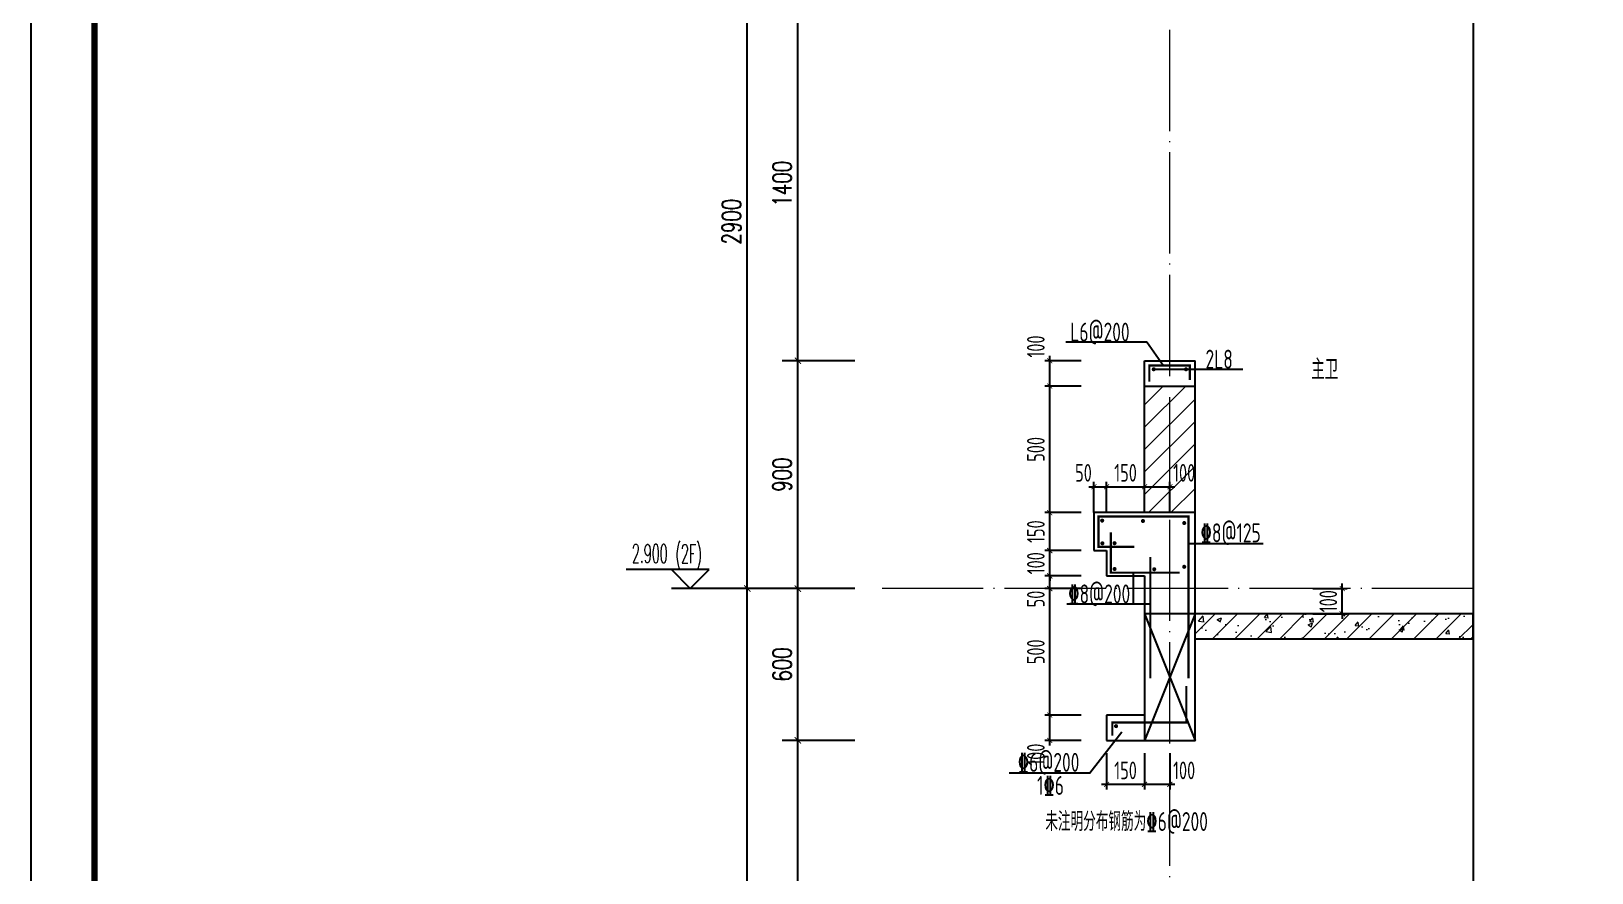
# Model space of a CAD drawing. Extents: x -461650 to 361314, y 245336 to 769729.
# Drawn here: x 277354 to 283522, y 661900 to 665226 of the extents above; entities that cross this region are included whole.
import ezdxf

# ---------------------------------------------------------------- set-up
doc = ezdxf.new("R2010")
doc.units = 0
doc.header["$LTSCALE"] = 1000
doc.linetypes.add('DOTE', pattern=[2.4200000000000004, 2, -0.2, 0.02, -0.2])
doc.layers.get('0').update_dxf_attribs({"linetype": 'CONTINUOUS'})
doc.layers.get('DEFPOINTS').update_dxf_attribs({"linetype": 'CONTINUOUS'})
for name, color, linetype in [('DIM', 2, 'CONTINUOUS'), ('DIM_ELEV', 3, 'CONTINUOUS'), ('DIM_SYMB', 3, 'CONTINUOUS'), ('PUB_DIM', 3, 'CONTINUOUS'), ('PUB_TEXT', 2, 'CONTINUOUS'), ('REIN', 6, 'CONTINUOUS'), ('S-大样-砼线', 7, 'CONTINUOUS'), ('S-引出线', 40, 'CONTINUOUS'), ('TEXT', 2, 'CONTINUOUS'), ('WALL', 5, 'CONTINUOUS'), ('yichutu', 7, 'CONTINUOUS')]:
    doc.layers.add(name, color=color, linetype=linetype)
for name, color, linetype, lineweight in [('DOTE', 19, 'DOTE', 9), ('PUB_HATCH', 8, 'CONTINUOUS', 9), ('内粉刷', 37, 'CONTINUOUS', 9), ('图框', 9, 'CONTINUOUS', 18)]:
    doc.layers.add(name, color=color, linetype=linetype, lineweight=lineweight)
doc.styles.add('_TCH_DIM', font='SIMPLEX.shx', dxfattribs={"width": 0.7, "bigfont": 'GBCBIG.shx'})
doc.styles.add('_TCH_DIM_T3', font='SIMPLEX', dxfattribs={"width": 0.7058823529411765, "bigfont": 'GBCBIG'})
doc.styles.add('TSSD_DIMENSION', font='Tssdeng.shx', dxfattribs={"width": 0.7, "bigfont": 'tssdchn.shx'})
doc.styles.add('TSSD_REIN', font='tssdeng.shx', dxfattribs={"width": 0.7, "height": 300, "bigfont": 'tssdchn.shx'})
doc.styles.add('w', font='tssdeng.shx', dxfattribs={"width": 0.8, "bigfont": 'tssdchn.shx'})
doc.dimstyles.new('_TCH_ARCH&&25', dxfattribs={"dimtxt": 74.375, "dimasz": 25, "dimexe": 62.5, "dimexo": 75, "dimgap": 25, "dimtad": 1, "dimdec": 0, "dimzin": 0, "dimdsep": 46, "dimtxsty": '_TCH_DIM_T3', "dimblk": 'ARCHTICK', "dimcen": 0.09, "dimclrt": 7, "dimazin": 0, "dimtfac": 1, "dimtdec": 0, "dimtix": 1, "dimtmove": 2, "dimatfit": 3, "dimldrblk": 'ARCHTICK', "dimfxl": 0, "dimtolj": 1, "dimtzin": 0, "dimarcsym": 0})
doc.dimstyles.new('TSSD_20_20', dxfattribs={"dimtxt": 60, "dimasz": 20, "dimexe": 20, "dimexo": 50, "dimgap": 20, "dimtad": 1, "dimdec": 0, "dimzin": 0, "dimdsep": 46, "dimtxsty": 'TSSD_DIMENSION', "dimblk": 'ARCHTICK', "dimblk1": 'ARCHTICK', "dimblk2": 'ARCHTICK', "dimcen": 0, "dimdle": 20, "dimclrt": 7, "dimadec": 0, "dimazin": 0, "dimtfac": 1, "dimtdec": 0, "dimtix": 1, "dimtmove": 2, "dimatfit": 3, "dimfxl": 0, "dimtolj": 1, "dimtzin": 0, "dimarcsym": 0})

# ---------------------------------------------------------------- blocks, each defined once
blk = doc.blocks.new('GFDDDDRG')
at = {"layer": '图框'}
blk.add_lwpolyline([(923309.7791572664, -107436.9617041193), (923309.7791572663, -159999.4617041193), (893609.7791572664, -159999.4617041193), (893609.7791572665, -107436.9617041193)], close=True, dxfattribs=at)
blk.add_lwpolyline([(923309.7791572664, -107436.9617041193), (923309.7791572663, -159999.4617041193), (893609.7791572664, -159999.4617041193), (893609.7791572665, -107436.9617041193)], close=True, dxfattribs=at)
at = {"layer": '图框', "const_width": 50}
blk.add_lwpolyline([(894109.7791572664, -159499.4617041193), (922809.7791572663, -159499.4617041193), (922809.7791572664, -108686.9617041193), (894109.7791572665, -108686.9617041193)], close=True, dxfattribs=at)
blk = doc.blocks.new('yct-1051-594-26275-14850-25-1002.0')
at = {"layer": 'yichutu', "color": 7}
blk.add_lwpolyline([(0, 0), (0, 14850), (26275, 14850), (26275, 0)], close=True, dxfattribs=at)
blk = doc.blocks.new('_ArchTick')
at = {"color": 0, "linetype": 'ByBlock', "const_width": 0.15}
blk.add_lwpolyline([(-0.5, -0.5), (0.5, 0.5)], dxfattribs=at)
blk = doc.blocks.new('*D873')
at = {"layer": 'DEFPOINTS', "color": 0}
for p in [(281603.9511169621, 663425.3316547973), (281553.9508316141, 663273.0081766899), (281603.9511169621, 663273.0081766889)]:
    blk.add_point(p, dxfattribs=at)
at = {"layer": 'DIM', "color": 0, "lineweight": -2}
for p, q in [((281533.9508316141, 663425.3316547973), (281623.9511169621, 663425.3316547973)), ((281553.9508316141, 663323.0081766899), (281553.9508316141, 663445.3316547973)), ((281603.9511169621, 663323.0081766889), (281603.9511169621, 663445.3316547973))]:
    blk.add_line(p, q, dxfattribs=at)
at = {"layer": 'DIM', "color": 0, "lineweight": -2, "xscale": 20, "yscale": 20, "zscale": 20, "rotation": 180}
blk.add_blockref('_ArchTick', (281553.9508316141, 663425.3316547973), dxfattribs=at)
at = {"layer": 'DIM', "color": 0, "lineweight": -2, "xscale": 20, "yscale": 20, "zscale": 20}
blk.add_blockref('_ArchTick', (281603.9511169621, 663425.3316547973), dxfattribs=at)
at = {"layer": 'DIM', "color": 7, "insert": (281512.5790367423, 663480.3316547973), "char_height": 70, "attachment_point": 5, "style": 'TSSD_DIMENSION'}
blk.add_mtext('\\A1;50', dxfattribs=at)
blk = doc.blocks.new('*D874')
at = {"layer": 'DEFPOINTS', "color": 0}
for p in [(281753.9511169917, 663425.3316547954), (281603.9511169621, 663273.0081766889), (281753.9511169917, 663273.008176686)]:
    blk.add_point(p, dxfattribs=at)
at = {"layer": 'DIM', "color": 0, "lineweight": -2}
for p, q in [((281583.9511169621, 663425.3316547954), (281773.9511169917, 663425.3316547954)), ((281603.9511169621, 663323.0081766889), (281603.9511169621, 663445.3316547954)), ((281753.9511169917, 663323.008176686), (281753.9511169917, 663445.3316547954))]:
    blk.add_line(p, q, dxfattribs=at)
at = {"layer": 'DIM', "color": 0, "lineweight": -2, "xscale": 20, "yscale": 20, "zscale": 20, "rotation": 180}
blk.add_blockref('_ArchTick', (281603.9511169621, 663425.3316547954), dxfattribs=at)
at = {"layer": 'DIM', "color": 0, "lineweight": -2, "xscale": 20, "yscale": 20, "zscale": 20}
blk.add_blockref('_ArchTick', (281753.9511169917, 663425.3316547954), dxfattribs=at)
at = {"layer": 'DIM', "color": 7, "insert": (281678.9511169769, 663480.3316547954), "char_height": 70, "attachment_point": 5, "style": 'TSSD_DIMENSION'}
blk.add_mtext('\\A1;150', dxfattribs=at)
blk = doc.blocks.new('*D875')
at = {"layer": 'DEFPOINTS', "color": 0}
for p in [(281853.9511103141, 663425.3316547931), (281753.9511169917, 663273.008176686), (281853.9511103141, 663273.0081766841)]:
    blk.add_point(p, dxfattribs=at)
at = {"layer": 'DIM', "color": 0, "lineweight": -2}
for p, q in [((281733.9511169917, 663425.3316547931), (281873.9511103141, 663425.3316547931)), ((281753.9511169917, 663323.008176686), (281753.9511169917, 663445.3316547931)), ((281853.9511103141, 663323.0081766841), (281853.9511103141, 663445.3316547931))]:
    blk.add_line(p, q, dxfattribs=at)
at = {"layer": 'DIM', "color": 0, "lineweight": -2, "xscale": 20, "yscale": 20, "zscale": 20, "rotation": 180}
blk.add_blockref('_ArchTick', (281753.9511169917, 663425.3316547931), dxfattribs=at)
at = {"layer": 'DIM', "color": 0, "lineweight": -2, "xscale": 20, "yscale": 20, "zscale": 20}
blk.add_blockref('_ArchTick', (281853.9511103141, 663425.3316547931), dxfattribs=at)
at = {"layer": 'DIM', "color": 7, "insert": (281910.3998282628, 663480.3316547931), "char_height": 70, "attachment_point": 5, "style": 'TSSD_DIMENSION'}
blk.add_mtext('\\A1;100', dxfattribs=at)
blk = doc.blocks.new('*D876')
at = {"layer": 'DEFPOINTS', "color": 0}
for p in [(281603.9511169966, 662422.9823090297), (281753.9511169951, 662422.9823090269), (281753.9511169951, 662249.2716190737)]:
    blk.add_point(p, dxfattribs=at)
at = {"layer": 'DIM', "color": 0, "lineweight": -2}
for p, q in [((281603.9511169966, 662372.9823090297), (281603.9511169966, 662229.2716190737)), ((281753.9511169951, 662372.9823090269), (281753.9511169951, 662229.2716190737)), ((281583.9511169966, 662249.2716190737), (281773.9511169951, 662249.2716190737))]:
    blk.add_line(p, q, dxfattribs=at)
at = {"layer": 'DIM', "color": 0, "lineweight": -2, "xscale": 20, "yscale": 20, "zscale": 20, "rotation": 180}
blk.add_blockref('_ArchTick', (281603.9511169966, 662249.2716190737), dxfattribs=at)
at = {"layer": 'DIM', "color": 0, "lineweight": -2, "xscale": 20, "yscale": 20, "zscale": 20}
blk.add_blockref('_ArchTick', (281753.9511169951, 662249.2716190737), dxfattribs=at)
at = {"layer": 'DIM', "color": 7, "insert": (281678.9511169958, 662304.2716190737), "char_height": 70, "attachment_point": 5, "style": 'TSSD_DIMENSION'}
blk.add_mtext('\\A1;150', dxfattribs=at)
blk = doc.blocks.new('*D877')
at = {"layer": 'DEFPOINTS', "color": 0}
for p in [(281753.9511169952, 662422.9823090269), (281853.9511103178, 662422.982309025), (281853.9511103178, 662249.2716190714)]:
    blk.add_point(p, dxfattribs=at)
at = {"layer": 'DIM', "color": 0, "lineweight": -2}
for p, q in [((281753.9511169952, 662372.9823090269), (281753.9511169952, 662229.2716190714)), ((281853.9511103178, 662372.982309025), (281853.9511103178, 662229.2716190714)), ((281733.9511169952, 662249.2716190714), (281873.9511103178, 662249.2716190714))]:
    blk.add_line(p, q, dxfattribs=at)
at = {"layer": 'DIM', "color": 0, "lineweight": -2, "xscale": 20, "yscale": 20, "zscale": 20, "rotation": 180}
blk.add_blockref('_ArchTick', (281753.9511169952, 662249.2716190714), dxfattribs=at)
at = {"layer": 'DIM', "color": 0, "lineweight": -2, "xscale": 20, "yscale": 20, "zscale": 20}
blk.add_blockref('_ArchTick', (281853.9511103178, 662249.2716190714), dxfattribs=at)
at = {"layer": 'DIM', "color": 7, "insert": (281910.3998282665, 662304.2716190714), "char_height": 70, "attachment_point": 5, "style": 'TSSD_DIMENSION'}
blk.add_mtext('\\A1;100', dxfattribs=at)
blk = doc.blocks.new('*D878')
at = {"layer": 'DEFPOINTS', "color": 0}
for p in [(281379.3400651658, 663922.9824465502), (281553.950831615, 663922.9824465502), (281553.950831615, 663822.9824465467)]:
    blk.add_point(p, dxfattribs=at)
at = {"layer": 'DIM', "color": 0, "lineweight": -2}
for p, q in [((281503.950831615, 663922.9824465502), (281359.3400651658, 663922.9824465502)), ((281379.3400651658, 663802.9824465467), (281379.3400651658, 663942.9824465502)), ((281503.950831615, 663822.9824465467), (281359.3400651658, 663822.9824465467))]:
    blk.add_line(p, q, dxfattribs=at)
at = {"layer": 'DIM', "color": 0, "lineweight": -2, "xscale": 20, "yscale": 20, "zscale": 20}
for p, rotation in [((281379.3400651658, 663922.9824465502), 90), ((281379.3400651658, 663822.9824465467), 270)]:
    blk.add_blockref('_ArchTick', p, dxfattribs=dict(at, rotation=rotation))
at = {"layer": 'DIM', "color": 7, "insert": (281324.3400651657, 663979.431164499), "char_height": 70, "attachment_point": 5, "rotation": 90, "style": 'TSSD_DIMENSION'}
blk.add_mtext('\\A1;100', dxfattribs=at)
blk = doc.blocks.new('*D879')
at = {"layer": 'DEFPOINTS', "color": 0}
for p in [(281379.3400651658, 663322.9823090257), (281553.950831615, 663322.9823090257), (281553.950831615, 663172.9823090257)]:
    blk.add_point(p, dxfattribs=at)
at = {"layer": 'DIM', "color": 0, "lineweight": -2}
for p, q in [((281379.3400651658, 663152.9823090257), (281379.3400651658, 663342.9823090257)), ((281503.950831615, 663322.9823090257), (281359.3400651658, 663322.9823090257)), ((281503.950831615, 663172.9823090257), (281359.3400651658, 663172.9823090257))]:
    blk.add_line(p, q, dxfattribs=at)
at = {"layer": 'DIM', "color": 0, "lineweight": -2, "xscale": 20, "yscale": 20, "zscale": 20}
for p, rotation in [((281379.3400651658, 663322.9823090257), 90), ((281379.3400651658, 663172.9823090257), 270)]:
    blk.add_blockref('_ArchTick', p, dxfattribs=dict(at, rotation=rotation))
at = {"layer": 'DIM', "color": 7, "insert": (281324.3400651657, 663247.9823090258), "char_height": 70, "attachment_point": 5, "rotation": 90, "style": 'TSSD_DIMENSION'}
blk.add_mtext('\\A1;150', dxfattribs=at)
blk = doc.blocks.new('*D880')
at = {"layer": 'DEFPOINTS', "color": 0}
for p in [(281379.3400651658, 663172.9823090257), (281553.950831615, 663172.9823090257), (281553.950831615, 663072.9823090257)]:
    blk.add_point(p, dxfattribs=at)
at = {"layer": 'DIM', "color": 0, "lineweight": -2}
for p, q in [((281503.950831615, 663172.9823090257), (281359.3400651658, 663172.9823090257)), ((281379.3400651658, 663172.9823090257), (281379.3400651658, 663192.9823090257)), ((281379.3400651658, 663072.9823090257), (281379.3400651658, 663172.9823090257)), ((281503.950831615, 663072.9823090257), (281359.3400651658, 663072.9823090257)), ((281379.3400651658, 663072.9823090257), (281379.3400651658, 663052.9823090257))]:
    blk.add_line(p, q, dxfattribs=at)
at = {"layer": 'DIM', "color": 0, "lineweight": -2, "xscale": 20, "yscale": 20, "zscale": 20}
for p, rotation in [((281379.3400651658, 663172.9823090257), 270), ((281379.3400651658, 663072.9823090257), 90)]:
    blk.add_blockref('_ArchTick', p, dxfattribs=dict(at, rotation=rotation))
at = {"layer": 'DIM', "color": 7, "insert": (281324.3400651657, 663122.9823090258), "char_height": 70, "attachment_point": 5, "rotation": 90, "style": 'TSSD_DIMENSION'}
blk.add_mtext('\\A1;100', dxfattribs=at)
blk = doc.blocks.new('*D881')
at = {"layer": 'DEFPOINTS', "color": 0}
for p in [(281379.3400651658, 663072.9823090257), (281553.950831615, 663072.9823090257), (281553.950831615, 663022.982309026)]:
    blk.add_point(p, dxfattribs=at)
at = {"layer": 'DIM', "color": 0, "lineweight": -2}
for p, q in [((281379.3400651658, 663002.982309026), (281379.3400651658, 663092.9823090257)), ((281503.950831615, 663072.9823090257), (281359.3400651658, 663072.9823090257)), ((281503.950831615, 663022.982309026), (281359.3400651658, 663022.982309026))]:
    blk.add_line(p, q, dxfattribs=at)
at = {"layer": 'DIM', "color": 0, "lineweight": -2, "xscale": 20, "yscale": 20, "zscale": 20}
for p, rotation in [((281379.3400651658, 663072.9823090257), 90), ((281379.3400651658, 663022.982309026), 270)]:
    blk.add_blockref('_ArchTick', p, dxfattribs=dict(at, rotation=rotation))
at = {"layer": 'DIM', "color": 7, "insert": (281324.3400651657, 662981.6105141543), "char_height": 70, "attachment_point": 5, "rotation": 90, "style": 'TSSD_DIMENSION'}
blk.add_mtext('\\A1;50', dxfattribs=at)
blk = doc.blocks.new('*D882')
at = {"layer": 'DEFPOINTS', "color": 0}
for p in [(281379.3400651658, 663022.982309026), (281553.950831615, 663022.982309026), (281553.950831615, 662522.9823090261)]:
    blk.add_point(p, dxfattribs=at)
at = {"layer": 'DIM', "color": 0, "lineweight": -2}
for p, q in [((281379.3400651658, 662502.9823090261), (281379.3400651658, 663042.982309026)), ((281503.950831615, 663022.982309026), (281359.3400651658, 663022.982309026)), ((281503.950831615, 662522.9823090261), (281359.3400651658, 662522.9823090261))]:
    blk.add_line(p, q, dxfattribs=at)
at = {"layer": 'DIM', "color": 0, "lineweight": -2, "xscale": 20, "yscale": 20, "zscale": 20}
for p, rotation in [((281379.3400651658, 663022.982309026), 90), ((281379.3400651658, 662522.9823090261), 270)]:
    blk.add_blockref('_ArchTick', p, dxfattribs=dict(at, rotation=rotation))
at = {"layer": 'DIM', "color": 7, "insert": (281324.3400651657, 662772.9823090262), "char_height": 70, "attachment_point": 5, "rotation": 90, "style": 'TSSD_DIMENSION'}
blk.add_mtext('\\A1;500', dxfattribs=at)
blk = doc.blocks.new('*D883')
at = {"layer": 'DEFPOINTS', "color": 0}
for p in [(281379.3400651658, 662522.9823090261), (281553.950831615, 662522.9823090261), (281553.950831615, 662422.9823090261)]:
    blk.add_point(p, dxfattribs=at)
at = {"layer": 'DIM', "color": 0, "lineweight": -2}
for p, q in [((281379.3400651658, 662402.9823090261), (281379.3400651658, 662542.9823090261)), ((281503.950831615, 662522.9823090261), (281359.3400651658, 662522.9823090261)), ((281503.950831615, 662422.9823090261), (281359.3400651658, 662422.9823090261))]:
    blk.add_line(p, q, dxfattribs=at)
at = {"layer": 'DIM', "color": 0, "lineweight": -2, "xscale": 20, "yscale": 20, "zscale": 20}
for p, rotation in [((281379.3400651658, 662522.9823090261), 90), ((281379.3400651658, 662422.9823090261), 270)]:
    blk.add_blockref('_ArchTick', p, dxfattribs=dict(at, rotation=rotation))
at = {"layer": 'DIM', "color": 7, "insert": (281324.3400651657, 662366.5335910774), "char_height": 70, "attachment_point": 5, "rotation": 90, "style": 'TSSD_DIMENSION'}
blk.add_mtext('\\A1;100', dxfattribs=at)
blk = doc.blocks.new('*D893')
at = {"layer": 'DEFPOINTS', "color": 0}
for p in [(282369.13322367, 663022.9824463724), (282535.0931087615, 663022.9824463724), (282369.13322367, 662922.9824465562)]:
    blk.add_point(p, dxfattribs=at)
at = {"layer": 'DIM', "color": 0, "lineweight": -2}
for p, q in [((282535.0931087615, 663022.9824463724), (282535.0931087615, 663042.9824463724)), ((282419.13322367, 663022.9824463724), (282555.0931087615, 663022.9824463724)), ((282535.0931087615, 662922.9824465562), (282535.0931087615, 663022.9824463724)), ((282419.13322367, 662922.9824465562), (282555.0931087615, 662922.9824465562)), ((282535.0931087615, 662922.9824465562), (282535.0931087615, 662902.9824465562))]:
    blk.add_line(p, q, dxfattribs=at)
at = {"layer": 'DIM', "color": 0, "lineweight": -2, "xscale": 20, "yscale": 20, "zscale": 20}
for p, rotation in [((282535.0931087615, 663022.9824463724), 270), ((282535.0931087615, 662922.9824465562), 90)]:
    blk.add_blockref('_ArchTick', p, dxfattribs=dict(at, rotation=rotation))
at = {"layer": 'DIM', "color": 7, "insert": (282480.0931087614, 662972.9824464645), "char_height": 70, "attachment_point": 5, "rotation": 90, "style": 'TSSD_DIMENSION'}
blk.add_mtext('\\A1;100', dxfattribs=at)
blk = doc.blocks.new('*D909')
at = {"layer": 'DEFPOINTS', "color": 0}
for p in [(280383.7566937079, 662422.9823090263), (280683.7566937286, 662422.9823090263), (280683.7566937286, 661022.9824465467)]:
    blk.add_point(p, dxfattribs=at)
at = {"layer": 'PUB_DIM', "color": 0, "lineweight": -2}
for p, q in [((280608.7566937286, 662422.9823090263), (280321.2566937079, 662422.9823090263)), ((280383.7566937079, 661022.9824465467), (280383.7566937079, 662422.9823090263)), ((280608.7566937286, 661022.9824465467), (280321.2566937079, 661022.9824465467))]:
    blk.add_line(p, q, dxfattribs=at)
at = {"layer": 'PUB_DIM', "color": 0, "lineweight": -2, "xscale": 25, "yscale": 25, "zscale": 25}
for p, rotation in [((280383.7566937079, 662422.9823090263), 90), ((280383.7566937079, 661022.9824465467), 270)]:
    blk.add_blockref('_ArchTick', p, dxfattribs=dict(at, rotation=rotation))
at = {"layer": 'PUB_DIM', "color": 7, "insert": (280321.5691937078, 661722.9823777867), "char_height": 74.375, "attachment_point": 5, "rotation": 90, "style": '_TCH_DIM_T3'}
blk.add_mtext('\\A1;1400', dxfattribs=at)
blk = doc.blocks.new('*D910')
at = {"layer": 'DEFPOINTS', "color": 0}
for p in [(280383.7566937079, 663022.982309026), (280683.7566937286, 663022.982309026), (280683.7566937286, 662422.9823090263)]:
    blk.add_point(p, dxfattribs=at)
at = {"layer": 'PUB_DIM', "color": 0, "lineweight": -2}
for p, q in [((280608.7566937286, 663022.982309026), (280321.2566937079, 663022.982309026)), ((280383.7566937079, 662422.9823090263), (280383.7566937079, 663022.982309026)), ((280608.7566937286, 662422.9823090263), (280321.2566937079, 662422.9823090263))]:
    blk.add_line(p, q, dxfattribs=at)
at = {"layer": 'PUB_DIM', "color": 0, "lineweight": -2, "xscale": 25, "yscale": 25, "zscale": 25}
for p, rotation in [((280383.7566937079, 663022.982309026), 90), ((280383.7566937079, 662422.9823090263), 270)]:
    blk.add_blockref('_ArchTick', p, dxfattribs=dict(at, rotation=rotation))
at = {"layer": 'PUB_DIM', "color": 7, "insert": (280321.5691937078, 662722.9823090262), "char_height": 74.375, "attachment_point": 5, "rotation": 90, "style": '_TCH_DIM_T3'}
blk.add_mtext('\\A1;600', dxfattribs=at)
blk = doc.blocks.new('*D911')
at = {"layer": 'DEFPOINTS', "color": 0}
for p in [(280383.7566937079, 663922.9824465467), (280683.7566937286, 663922.9824465467), (280683.7566937286, 663022.982309026)]:
    blk.add_point(p, dxfattribs=at)
at = {"layer": 'PUB_DIM', "color": 0, "lineweight": -2}
for p, q in [((280608.7566937286, 663922.9824465467), (280321.2566937079, 663922.9824465467)), ((280383.7566937079, 663022.982309026), (280383.7566937079, 663922.9824465467)), ((280608.7566937286, 663022.982309026), (280321.2566937079, 663022.982309026))]:
    blk.add_line(p, q, dxfattribs=at)
at = {"layer": 'PUB_DIM', "color": 0, "lineweight": -2, "xscale": 25, "yscale": 25, "zscale": 25}
for p, rotation in [((280383.7566937079, 663922.9824465467), 90), ((280383.7566937079, 663022.982309026), 270)]:
    blk.add_blockref('_ArchTick', p, dxfattribs=dict(at, rotation=rotation))
at = {"layer": 'PUB_DIM', "color": 7, "insert": (280321.5691937078, 663472.9823777864), "char_height": 74.375, "attachment_point": 5, "rotation": 90, "style": '_TCH_DIM_T3'}
blk.add_mtext('\\A1;900', dxfattribs=at)
blk = doc.blocks.new('*D912')
at = {"layer": 'DEFPOINTS', "color": 0}
for p in [(280383.7566937079, 665322.9823090263), (280683.7566937286, 665322.9823090263), (280683.7566937286, 663922.9824465467)]:
    blk.add_point(p, dxfattribs=at)
at = {"layer": 'PUB_DIM', "color": 0, "lineweight": -2}
for p, q in [((280608.7566937286, 665322.9823090263), (280321.2566937079, 665322.9823090263)), ((280383.7566937079, 663922.9824465467), (280383.7566937079, 665322.9823090263)), ((280608.7566937286, 663922.9824465467), (280321.2566937079, 663922.9824465467))]:
    blk.add_line(p, q, dxfattribs=at)
at = {"layer": 'PUB_DIM', "color": 0, "lineweight": -2, "xscale": 25, "yscale": 25, "zscale": 25}
for p, rotation in [((280383.7566937079, 665322.9823090263), 90), ((280383.7566937079, 663922.9824465467), 270)]:
    blk.add_blockref('_ArchTick', p, dxfattribs=dict(at, rotation=rotation))
at = {"layer": 'PUB_DIM', "color": 7, "insert": (280321.5691937078, 664622.9823777867), "char_height": 74.375, "attachment_point": 5, "rotation": 90, "style": '_TCH_DIM_T3'}
blk.add_mtext('\\A1;1400', dxfattribs=at)
blk = doc.blocks.new('*D925')
at = {"layer": 'DEFPOINTS', "color": 0}
for p in [(280183.756693703, 663022.982309026), (280683.7566937282, 663022.982309026), (280683.7566937282, 660122.982309026)]:
    blk.add_point(p, dxfattribs=at)
at = {"layer": 'PUB_DIM', "color": 0, "lineweight": -2}
for p, q in [((280608.7566937282, 663022.982309026), (280121.256693703, 663022.982309026)), ((280183.756693703, 660122.982309026), (280183.756693703, 663022.982309026)), ((280608.7566937282, 660122.982309026), (280121.256693703, 660122.982309026))]:
    blk.add_line(p, q, dxfattribs=at)
at = {"layer": 'PUB_DIM', "color": 0, "lineweight": -2, "xscale": 25, "yscale": 25, "zscale": 25}
for p, rotation in [((280183.756693703, 663022.982309026), 90), ((280183.756693703, 660122.982309026), 270)]:
    blk.add_blockref('_ArchTick', p, dxfattribs=dict(at, rotation=rotation))
at = {"layer": 'PUB_DIM', "color": 7, "insert": (280121.5691937029, 661572.9823090261), "char_height": 74.375, "attachment_point": 5, "rotation": 90, "style": '_TCH_DIM_T3'}
blk.add_mtext('\\A1;2900', dxfattribs=at)
blk = doc.blocks.new('*D926')
at = {"layer": 'DEFPOINTS', "color": 0}
for p in [(280183.756693703, 665922.982309026), (280683.7566937282, 665922.982309026), (280683.7566937282, 663022.982309026)]:
    blk.add_point(p, dxfattribs=at)
at = {"layer": 'PUB_DIM', "color": 0, "lineweight": -2}
for p, q in [((280608.7566937282, 665922.982309026), (280121.256693703, 665922.982309026)), ((280183.756693703, 663022.982309026), (280183.756693703, 665922.982309026)), ((280608.7566937282, 663022.982309026), (280121.256693703, 663022.982309026))]:
    blk.add_line(p, q, dxfattribs=at)
at = {"layer": 'PUB_DIM', "color": 0, "lineweight": -2, "xscale": 25, "yscale": 25, "zscale": 25}
for p, rotation in [((280183.756693703, 665922.982309026), 90), ((280183.756693703, 663022.982309026), 270)]:
    blk.add_blockref('_ArchTick', p, dxfattribs=dict(at, rotation=rotation))
at = {"layer": 'PUB_DIM', "color": 7, "insert": (280121.5691937029, 664472.9823090261), "char_height": 74.375, "attachment_point": 5, "rotation": 90, "style": '_TCH_DIM_T3'}
blk.add_mtext('\\A1;2900', dxfattribs=at)
blk = doc.blocks.new('A$C696610E5')
at = {"layer": 'REIN', "const_width": 9}
for points in [[(494.509790064767, 974.7257854625932), (353.2976836580783, 974.7257854625932), (353.2976836580783, 1094.985582859663), (708.3287663660012, 1094.985582859663), (708.3287663660012, 454.9217226114124)], [(401.6353541486897, 1031.683887465857), (401.6353541486897, 872.6115356116788), (673.8797542294487, 872.6115356116788)], [(557.8394778273068, 933.9868763727718), (557.8394778273068, 454.9217226114124)]]:
    blk.add_lwpolyline(points, dxfattribs=at)
at = {"layer": 'REIN', "const_width": 8}
for points in [[(363.4237561263144, 1078.319648156874, 1), (371.4237561263144, 1078.319648156874, 1)], [(524.5462573827244, 1076.877613991499, 1), (532.5462573827244, 1076.877613991499, 1)], [(687.691048192326, 1068.733111102658, 1), (695.691048192326, 1068.733111102658, 1)], [(364.5459516532719, 988.5857456214726, 1), (372.5459516532719, 988.5857456214726, 1)], [(412.3416766035371, 989.1865931907669, 1), (420.3416766035371, 989.1865931907669, 1)], [(412.3416766035371, 887.0723433398525, 1), (420.3416766035371, 887.0723433398525, 1)], [(569.1502675772645, 886.0968876407132, 1), (577.1502675772645, 886.0968876407132, 1)], [(687.691048192326, 895.7309673416312, 1), (695.691048192326, 895.7309673416312, 1)], [(418.3335837004706, 266.0728377097403, 1), (426.3335837004706, 266.0728377097403, 1)]]:
    blk.add_lwpolyline(points, format="xyb", close=True, dxfattribs=at)
at = {"layer": 'REIN'}
blk.add_lwpolyline([(407.6962873237208, 227.9368133810931, 9, 9, 0), (407.6962873237208, 280.8972348045208, 9, 9, 0), (700.0779394982383, 280.8972348045208, 9, 9, 0), (700.0779394982383, 425.2837667731219, 9, 9, 0)], format="xyseb", dxfattribs=at)
at = {"layer": 'S-大样-砼线'}
for p, q in [((534.9040304459631, 709.8516199543374), (734.9040294354782, 209.8440195930889)), ((734.9069771897048, 709.8516199523001), (534.9069785606116, 209.844019583601))]:
    blk.add_line(p, q, dxfattribs=at)
blk.add_lwpolyline([(734.9040363086388, 709.8516199485748), (534.9040304459631, 709.8516199485748), (534.9040306201205, 209.8440195873263), (734.9040364818648, 209.8440195873263)], close=True, dxfattribs=at)
at = {"layer": 'S-引出线'}
for p, q in [((704.1631958922371, 988.4597291483078), (1004.297492629848, 988.4597291483078)), ((490.5750032179058, 872.6115356116788), (490.5750032179058, 748.9157818023814)), ((227.2092979103327, 748.9157818023814), (561.0946904830635, 748.9157818023814))]:
    blk.add_line(p, q, dxfattribs=at)
blk.add_lwpolyline([(445.2543249456212, 242.7062188587734), (318.5882805185392, 79.6132992474013), (-0.001608953811228275, 79.6132992474013)], dxfattribs=at)
at = {"layer": 'TEXT', "style": 'TSSD_REIN', "width": 0.7}
for s, p in [('%%1328@125', (756.2409710646607, 992.5684979612124)), ('%%1328@200', (233.1230397964828, 751.0794697510428)), ('%%1326@200', (33.92213285947219, 85.49364312767284)), ('1%%1326', (110.1237758682109, -5.770403678005096)), ('未注明分布钢筋为%%1326@200', (142.7750935829245, -148.4006670246017))]:
    blk.add_text(s, height=75, rotation=1.867629851175362e-07, dxfattribs=at).set_placement(p)
blk = doc.blocks.new('20210809.02282337')
at = {"layer": 'REIN', "const_width": 9}
blk.add_lwpolyline([(87484.17413905729, 66580.93723980524), (87484.17413905729, 66644.7473179046), (87644.05902665015, 66644.7473179046), (87644.05902665015, 66586.78243779903)], dxfattribs=at)
at = {"layer": 'REIN', "const_width": 8}
for points in [[(87497.66146427253, 66629.68552062381, 1), (87505.66146427253, 66629.68552062381, 1)], [(87625.09821334062, 66629.68552062381, 1), (87633.09821334062, 66629.68552062381, 1)]]:
    blk.add_lwpolyline(points, format="xyb", close=True, dxfattribs=at)
at = {"layer": 'S-引出线'}
for p, q in [((87474.5888281595, 66737.00278282212), (87154.50981688779, 66737.00278282212)), ((87538.80876634456, 66644.7473179046), (87474.5888281595, 66737.00278282212)), ((87501.66146427253, 66629.68552062381), (87853.2882327484, 66629.68552062381))]:
    blk.add_line(p, q, dxfattribs=at)
at = {"layer": 'TEXT', "style": 'w', "width": 0.7}
for s, p in [('L6@200', (87171.47256206069, 66739.17247021152)), ('2L8', (87706.15828353167, 66632.06966891466))]:
    blk.add_text(s, height=75, rotation=1.867629851175362e-07, dxfattribs=at).set_placement(p)
blk = doc.blocks.new('*D2004')
at = {"layer": 'DEFPOINTS', "color": 0}
for p in [(281379.3400651658, 663822.9824465467), (281553.950831615, 663822.9824465467), (281553.950831615, 663322.9823090257)]:
    blk.add_point(p, dxfattribs=at)
at = {"layer": 'DIM', "color": 0, "lineweight": -2}
for p, q in [((281379.3400651658, 663302.9823090257), (281379.3400651658, 663842.9824465467)), ((281503.950831615, 663822.9824465467), (281359.3400651658, 663822.9824465467)), ((281503.950831615, 663322.9823090257), (281359.3400651658, 663322.9823090257))]:
    blk.add_line(p, q, dxfattribs=at)
at = {"layer": 'DIM', "color": 0, "lineweight": -2, "xscale": 20, "yscale": 20, "zscale": 20}
for p, rotation in [((281379.3400651658, 663822.9824465467), 90), ((281379.3400651658, 663322.9823090257), 270)]:
    blk.add_blockref('_ArchTick', p, dxfattribs=dict(at, rotation=rotation))
at = {"layer": 'DIM', "color": 7, "insert": (281324.3400651657, 663572.9823777863), "char_height": 70, "attachment_point": 5, "rotation": 90, "style": 'TSSD_DIMENSION'}
blk.add_mtext('\\A1;500', dxfattribs=at)

msp = doc.modelspace()

# ---------------------------------------------------------------- hatches: boundary and pattern name
at = {"layer": 'PUB_HATCH'}
h = msp.add_hatch(dxfattribs=at)
h.set_pattern_fill('普通砖', color=256, scale=25, style=0)
h.set_pattern_definition([(45, (-737876.6466369686, 828610.892191371), (-44.19419150182874, 44.19419150182875), [])])
h.paths.add_polyline_path([(281953.9508508084, 663322.9823090257), (281953.9508508084, 663822.9824465467), (281753.9508508084, 663822.9824465467), (281753.9508508084, 663322.9823090257)])
h = msp.add_hatch(dxfattribs=at)
h.set_pattern_fill('钢筋混凝土', color=256, scale=25, style=0)
h.set_pattern_definition([(45, (-737876.6466369686, 828566.0143538709), (-44.19417382415921, 44.19417382415922), []), (49.99999999999999, (-737876.6466369686, 828566.0143538709), (179.3150456501884, -15.68803374564878), [18.75, -206.25]), (355, (-737876.6466369686, 828566.0143538709), (-34.68783340325, 188.048033425003), [15, -165]), (100.4514, (-737861.7037169687, 828564.7070188709), (144.6273454285054, 172.3598855152384), [15.9350475, -175.285528]), (46.18420000000002, (-737876.6466369686, 828616.0143538709), (266.8102621564111, -41.37975358225452), [28.12499999999995, -309.3749999999992]), (96.6356, (-737854.4124507186, 828612.5660271209), (233.6656763871758, 243.5294677251104), [23.902572, -262.92825]), (351.1842, (-737876.6466369686, 828616.0143538709), (233.6654862834068, 243.5296502313311), [22.5, -247.5]), (21, (-737851.6466369686, 828603.5143538709), (149.2267630296154, -100.6547226663347), [18.75, -206.25]), (326.0000000000001, (-737851.6466369686, 828603.5143538709), (60.82883298039543, 181.2875112617133), [15, -165]), (71.4514, (-737839.2110787185, 828595.1264523709), (210.0556571453725, 80.6326241774881), [15.9350475, -175.285528]), (37.50000000000001, (-737876.6466369686, 828566.0143538709), (3.039963829322667, 83.22346345782788), [0, -163, 0, -167.5, 0, -165.625]), (7.499999999999999, (-737876.6466369686, 828566.0143538709), (65.76738436053715, 98.60292797059006), [0, -95.5, 0, -159.25, 0, -63.125]), (327.5, (-737932.3966369686, 828566.0143538709), (133.4556090431022, -5.638717933594939), [0, -62.5, 0, -195, 0, -258.75]), (317.5, (-737957.3966369686, 828566.0143538709), (145.7965423355966, 25.02624558307943), [0, -81.25, 0, -129.5, 0, -183.75])])
h.paths.add_polyline_path([(281953.9508508084, 662922.9824465469), (281953.9508508084, 662822.9824465469), (283052.4757700351, 662822.9824465513), (283052.4757700347, 662922.9824465513)])

# ---------------------------------------------------------------- linework, layer by layer
at = {"layer": 'DIM_ELEV', "color": 1}
for p, q in [((280033.7566937021, 663097.982309026), (279705.7566937021, 663097.982309026)), ((279958.7566937021, 663022.982309026), (279883.7566937021, 663097.982309026)), ((279958.7566937021, 663022.982309026), (280033.7566937021, 663097.982309026)), ((280383.7566937078, 663022.982309026), (279883.7566937021, 663022.982309026))]:
    msp.add_line(p, q, dxfattribs=at)
at = {"layer": 'DIM_SYMB'}
msp.add_lwpolyline([(283052.4757700352, 676102.9823090201), (283052.4757700347, 667441.10616422), (283104.9757700347, 667421.997726921), (282999.9757700347, 667403.4833939467), (283052.4757700347, 667384.85616422), (283052.4757700342, 658722.9800194199)], dxfattribs=at)
at = {"layer": 'DOTE', "color": 1, "linetype": 'DOTE', "ltscale": 0.2}
for p, q in [((281853.9508508084, 659022.9800194199), (281853.9508508082, 676702.9823090198)), ((283052.4757700345, 663022.982309026), (280683.7566937286, 663022.982309026))]:
    msp.add_line(p, q, dxfattribs=at)
at = {"layer": 'WALL'}
for p, q in [((281753.950857513, 663822.9824465467), (281753.950857513, 663922.9824465467)), ((281753.950857513, 663922.9824465467), (281953.950857513, 663922.9824465467)), ((281953.950857513, 663822.9824465467), (281953.950857513, 663922.9824465467)), ((281753.9508508084, 663322.9823090257), (281753.9508508084, 663822.9824465467)), ((281753.950857513, 663822.9824465467), (281953.950857513, 663822.9824465467)), ((281953.9508508084, 663322.9823090257), (281953.9508508084, 663822.9824465467)), ((281953.9508508084, 663322.9823090257), (281553.950831615, 663322.9823090257)), ((281553.950831615, 663322.9823090257), (281553.950831615, 663172.9823090257)), ((281953.9508508133, 662922.9824465364), (281953.9508508084, 663322.9823090257)), ((281553.950831615, 663172.9823090257), (281603.950831615, 663172.9823090257)), ((281603.950831615, 663172.9823090257), (281603.950831615, 663072.9823090257)), ((281603.950831615, 663072.9823090257), (281753.950831615, 663072.9823090257)), ((281753.950831615, 663072.9823090257), (281753.9511169967, 662522.9823090261)), ((283052.4757700347, 662922.9824465513), (281953.9508508133, 662922.9824465255)), ((283052.4757700351, 662822.9824465513), (283052.4757700347, 662922.9824465513)), ((283052.4757700351, 662822.9824465513), (281953.9508508133, 662822.9824465336)), ((281953.9508508084, 662422.9823090261), (281953.9508508133, 662822.9824465425)), ((281753.9511169967, 662522.9823090261), (281603.9511169967, 662522.9823090261)), ((281603.9511169967, 662522.9823090261), (281603.9511169967, 662422.9823090261)), ((281603.9511169967, 662422.9823090261), (281953.9508508084, 662422.9823090261))]:
    msp.add_line(p, q, dxfattribs=at)

# ---------------------------------------------------------------- block references
at = {"xscale": 0.5, "yscale": 0.5, "zscale": 0.5}
msp.add_blockref('GFDDDDRG', (-169451.0362156018, 734849.487923616), dxfattribs=at)
at = {"layer": 'REIN'}
msp.add_blockref('20210809.02282337', (194288.7680635516, 597259.8756824555), dxfattribs=at)
at = {"layer": 'yichutu', "rotation": 270}
msp.add_blockref('yct-1051-594-26275-14850-25-1002.0', (277353.8533630314, 681131.0070715563), dxfattribs=at)
at = {"layer": '内粉刷'}
msp.add_blockref('A$C696610E5', (281219.0468143265, 662213.1383070492), dxfattribs=at)

# ---------------------------------------------------------------- texts
at = {"layer": 'PUB_TEXT', "style": 'TSSD_REIN', "width": 0.7}
msp.add_text('主卫', height=80, dxfattribs=at).set_placement((282413.1689526936, 663848.6054246649))
at = {"layer": 'PUB_TEXT', "color": 1, "style": '_TCH_DIM', "width": 0.4941176470588236}
for s, p in [('2.900', (279727.6566937021, 663124.232309026)), ('(2F)', (279899.8066937021, 663123.007309026))]:
    msp.add_text(s, height=74.375, dxfattribs=at).set_placement(p)

# ---------------------------------------------------------------- dimensions: what is measured, and where the dimension line sits
at = {"layer": 'DIM'}
for base, p1, p2, angle, picture, middle in [((281379.3400651658, 663922.9824465502), (281553.950831615, 663822.9824465467), (281553.950831615, 663922.9824465502), 90, '*D878', (281324.3400651657, 663979.431164499)), ((281603.9511169621, 663425.3316547973), (281553.9508316141, 663273.0081766899), (281603.9511169621, 663273.0081766889), 359.99999999893276, '*D873', (281512.5790367423, 663480.3316547973)), ((281853.9511103141, 663425.3316547931), (281753.9511169917, 663273.008176686), (281853.9511103141, 663273.0081766841), 359.99999999893276, '*D875', (281910.3998282628, 663480.3316547931)), ((281379.3400651658, 663072.9823090257), (281553.950831615, 663022.982309026), (281553.950831615, 663072.9823090257), 90, '*D881', (281324.3400651657, 662981.6105141543)), ((281379.3400651658, 662522.9823090261), (281553.950831615, 662422.9823090261), (281553.950831615, 662522.9823090261), 90, '*D883', (281324.3400651657, 662366.5335910774)), ((281853.9511103178, 662249.2716190714), (281753.9511169952, 662422.9823090269), (281853.9511103178, 662422.982309025), 359.99999999893276, '*D877', (281910.3998282665, 662304.2716190714))]:
    dim = msp.add_linear_dim(base=base, p1=p1, p2=p2, angle=angle, dimstyle='TSSD_20_20', override={"dimtxt": 70}, dxfattribs=at)
    dim.commit()
    dim.dimension.update_dxf_attribs({"geometry": picture, "text_midpoint": middle, "dimtype": 161})
for p1, p2, distance, picture, middle in [((281553.950831615, 663322.9823090257), (281553.950831615, 663822.9824465467), 174.6107664492447, '*D2004', (281324.3400651657, 663572.9823777863)), ((281603.9511169621, 663273.0081766889), (281753.9511169917, 663273.008176686), 152.3234781094361, '*D874', (281678.9511169769, 663480.3316547954)), ((281553.950831615, 663172.9823090257), (281553.950831615, 663322.9823090257), 174.6107664492447, '*D879', (281324.3400651657, 663247.9823090258)), ((281553.950831615, 663072.9823090257), (281553.950831615, 663172.9823090257), 174.6107664492447, '*D880', (281324.3400651657, 663122.9823090258)), ((281553.950831615, 662522.9823090261), (281553.950831615, 663022.982309026), 174.6107664492447, '*D882', (281324.3400651657, 662772.9823090262)), ((282369.13322367, 662922.9824465562), (282369.13322367, 663022.9824463724), -165.95988509146264, '*D893', (282480.0931087614, 662972.9824464645)), ((281603.9511169966, 662422.9823090297), (281753.9511169951, 662422.9823090269), -173.7106899531791, '*D876', (281678.9511169958, 662304.2716190737))]:
    dim = msp.add_aligned_dim(p1=p1, p2=p2, distance=distance, dimstyle='TSSD_20_20', override={"dimtxt": 70}, dxfattribs=at)
    dim.commit()
    dim.dimension.update_dxf_attribs({"geometry": picture, "text_midpoint": middle})
at = {"layer": 'PUB_DIM'}
for p1, p2, distance, picture, middle in [((280683.7566937282, 663022.982309026), (280683.7566937282, 665922.982309026), 500.0000000252039, '*D926', (280121.5691937029, 664472.9823090261)), ((280683.7566937286, 663922.9824465467), (280683.7566937286, 665322.9823090263), 300.0000000207219, '*D912', (280321.5691937078, 664622.9823777867)), ((280683.7566937286, 663022.982309026), (280683.7566937286, 663922.9824465467), 300.0000000207219, '*D911', (280321.5691937078, 663472.9823777864)), ((280683.7566937282, 660122.982309026), (280683.7566937282, 663022.982309026), 500.0000000252039, '*D925', (280121.5691937029, 661572.9823090261)), ((280683.7566937286, 662422.9823090263), (280683.7566937286, 663022.982309026), 300.0000000207219, '*D910', (280321.5691937078, 662722.9823090262)), ((280683.7566937286, 661022.9824465467), (280683.7566937286, 662422.9823090263), 300.0000000207219, '*D909', (280321.5691937078, 661722.9823777867))]:
    dim = msp.add_aligned_dim(p1=p1, p2=p2, distance=distance, dimstyle='_TCH_ARCH&&25', dxfattribs=at)
    dim.commit()
    dim.dimension.update_dxf_attribs({"geometry": picture, "text_midpoint": middle})

doc.saveas('drawing.dxf')
